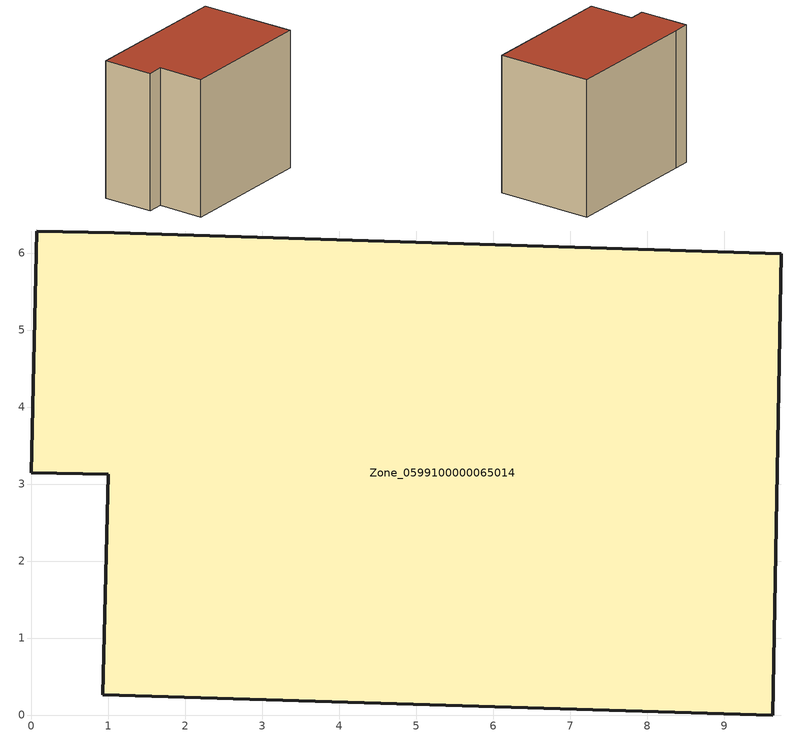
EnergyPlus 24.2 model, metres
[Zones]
Zone_0599100000065014
 floor ground (C_G): 0.07,6.29 1.08,6.27 9.74,5.99 9.63,0 0.93,0.27 1,3.12 0,3.15 z0
 wall outside (C_F): 1.08,6.27 0.07,6.29 0,3.15 1,3.12 0.93,0.27 9.63,0 9.74,5.99 1.08,6.27 z0:8.6
 roof outside (C_R): 9.74,5.99 1.08,6.27 0.07,6.29 0,3.15 1,3.12 0.93,0.27 9.63,0 z8.6
[BUILDING]
Pand.0599100000065014: North Axis=0; Terrain=City; Loads Convergence Tolerance Value=0.04; Temperature Convergence Tolerance Value=0.4; Solar Distribution=FullExterior; Maximum Number of Warmup Days=25; Minimum Number of Warmup Days=1
[Site:Location]
Rotterdam.The.Hague.AP_ZH_NLD Design_Conditions: Latitude=51.96; Longitude=4.45; Time Zone=1; Elevation=-4.5
[SITE:GROUNDTEMPERATURE:BUILDINGSURFACE]
18, 18, 18, 18, 18, 18, 18, 18, 18, 18, 18, 18
[MATERIAL] Thermal Absorptance=0.9; Solar Absorptance=0.7; Visible Absorptance=0.7
Name | Roughness | Thickness | Conductivity | Density | Specific Heat
G.TI.1946-1964 | MediumSmooth | 0.15 | 1 | 540 | 1210
F.TI.1946-1964 | Rough | 0.3 | 0.857143 | 1920 | 840
R.TI.1946-1964 | MediumRough | 0.2 | 0.277778 | 1500 | 1000
[CONSTRUCTION]
C_G: G.TI.1946-1964
C_F: F.TI.1946-1964
C_R: R.TI.1946-1964
[ZONE]
Zone_0599100000065014: Type=1; Multiplier=1; Ceiling Height=Autocalculate; Volume=Autocalculate; Floor Area=autocalculate; Part of Total Floor Area=Yes
[ZONEINFILTRATION:DESIGNFLOWRATE]
Infil_Zone_0599100000065014: Zone or ZoneList or Space or SpaceList=Zone_0599100000065014; Schedule=AlwaysOn; Design Flow Rate Calculation Method=Flow/Area; Flow Rate per Floor Area=0.003; Constant Term Coefficient=1; Temperature Term Coefficient=0; Velocity Term Coefficient=0; Velocity Squared Term Coefficient=0
[HVACTEMPLATE:ZONE:IDEALLOADSAIRSYSTEM]
Zone_0599100000065014: Maximum Heating Supply Air Temperature=50; Minimum Cooling Supply Air Temperature=13; Maximum Heating Supply Air Humidity Ratio=0.0156; Minimum Cooling Supply Air Humidity Ratio=0.0077; Heating Limit=NoLimit; Cooling Limit=NoLimit; Dehumidification Control Type=ConstantSensibleHeatRatio; Cooling Sensible Heat Ratio=0.7; Dehumidification Setpoint=60; Humidification Control Type=None; Humidification Setpoint=30; Outdoor Air Method=None; Outdoor Air Flow Rate per Person=0.00944; Outdoor Air Flow Rate per Zone Floor Area=0; Outdoor Air Flow Rate per Zone=0; Demand Controlled Ventilation Type=None; Outdoor Air Economizer Type=NoEconomizer; Heat Recovery Type=None; Sensible Heat Recovery Effectiveness=0.7; Latent Heat Recovery Effectiveness=0.65
[ZONECONTROL:THERMOSTAT]
ThermostatControl_Zone_0599100000065014: Zone or ZoneList=Zone_0599100000065014; Control Type Schedule=DualSetpointControlType; Control 1=Thermostat_Zone_0599100000065014; Temperature Difference Between Cutout And Setpoint=0
[THERMOSTATSETPOINT:DUALSETPOINT]
Thermostat_Zone_0599100000065014: Heating Setpoint Temperature Schedule=HeatingSetpoint_Zone_0599100000065014; Cooling Setpoint Temperature Schedule=CoolingSetpoint_Zone_0599100000065014
[SCHEDULE:COMPACT]
HeatingSetpoint_Zone_0599100000065014: Through: 12/31, For: AllDays, Until: 24:00, 21
CoolingSetpoint_Zone_0599100000065014: Through: 12/31, For: AllDays, Until: 24:00, 24
DualSetpointControlType: Through: 12/31, For: AllDays, Until: 24:00, 4
AlwaysOn: Through: 12/31, For: AllDays, Until: 24:00, 1
